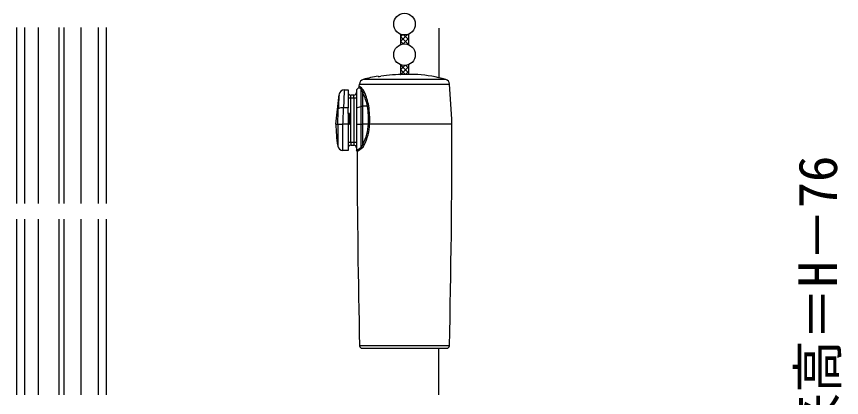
# Model space of a CAD drawing. Units: millimetres, scale not verified. Extents: x -525 to 525, y -783 to 779.
# Drawn here: x -250 to -93.7, y 139.8 to 212 of the extents above; entities that cross this region are included whole.
import ezdxf
from ezdxf.enums import TextEntityAlignment as Align

# ---------------------------------------------------------------- set-up
doc = ezdxf.new("R2010")
doc.units = ezdxf.units.MM
doc.header["$LTSCALE"] = 4
for name, color, linetype in [('0-4_YKK_12', 2, 'Continuous'), ('0-5_YKK_13', 4, 'Continuous'), ('0-7_YKK_D', 6, 'Continuous'), ('0-9_YSS_K', 3, 'Continuous')]:
    doc.layers.add(name, color=color, linetype=linetype)
doc.styles.add('ＭＳ ゴシック', font='')
doc.styles.get('ＭＳ ゴシック').set_extended_font_data('MS Gothic')

msp = doc.modelspace()

# ---------------------------------------------------------------- linework, layer by layer
at = {"layer": '0-4_YKK_12'}
for p, q in [((-250, 209.895), (-250, 176.55)), ((-248.5, 209.895), (-248.5, 176.55)), ((-245.9, 209.895), (-245.9, 176.55)), ((-241.95, 209.895), (-241.95, 176.55)), ((-241.05, 209.895), (-241.05, 176.55)), ((-237.8, 209.895), (-237.8, 176.55)), ((-234.5, 209.895), (-234.5, 176.55)), ((-233.003, 209.895), (-233.003, 176.55)), ((-250, 173.562), (-250, 140.3)), ((-248.5, 173.562), (-248.5, 140.3)), ((-245.9, 173.562), (-245.9, 140.3)), ((-241.95, 173.562), (-241.95, 140.3)), ((-241.05, 173.562), (-241.05, 140.3)), ((-237.8, 173.562), (-237.8, 140.3)), ((-234.5, 173.562), (-234.5, 140.3)), ((-233.003, 173.562), (-233.003, 140.3))]:
    msp.add_line(p, q, dxfattribs=at)
at = {"layer": '0-5_YKK_13'}
for p, q in [((-177.226, 208.642), (-177.226, 206.658)), ((-177.226, 207.247), (-175.887, 208.587)), ((-177.226, 208.145), (-176.839, 208.532)), ((-177.226, 208.201), (-175.726, 206.701)), ((-176.634, 208.506), (-175.726, 207.599)), ((-175.833, 208.604), (-175.726, 208.497)), ((-175.726, 208.642), (-175.726, 206.658)), ((-177.226, 207.303), (-176.71, 206.787)), ((-176.801, 206.774), (-175.726, 207.849)), ((-175.947, 206.73), (-175.726, 206.951)), ((-177.226, 202.842), (-177.226, 200.991)), ((-177.226, 202.757), (-177.164, 202.819)), ((-177.226, 202.813), (-175.726, 201.313)), ((-177.226, 201.859), (-176.383, 202.702)), ((-177.226, 201.915), (-176.305, 200.993)), ((-177.196, 200.991), (-175.726, 202.461)), ((-176.23, 202.715), (-175.726, 202.211)), ((-175.726, 202.842), (-175.726, 201)), ((-181.476, 200.617), (-181.476, 200.685)), ((-177.226, 201.017), (-177.201, 200.991)), ((-173.976, 201), (-176.476, 201)), ((-176.297, 200.992), (-175.726, 201.563)), ((-185.052, 198.733), (-185.022, 199.172)), ((-185.022, 199.172), (-167.931, 199.172)), ((-168.668, 200.07), (-184.285, 200.07)), ((-189.476, 191.604), (-188.874, 197.198)), ((-187.879, 198.104), (-187.176, 198.104)), ((-187.176, 198.104), (-187.176, 194.684)), ((-186.676, 196.604), (-186.676, 197.104)), ((-186.076, 197.104), (-186.676, 197.104)), ((-186.076, 196.604), (-186.076, 197.104)), ((-185.576, 198.104), (-185.139, 198.542)), ((-185.576, 198.104), (-185.576, 194.684)), ((-184.723, 198.295), (-184.723, 194.923)), ((-184.369, 194.964), (-184.369, 197.487)), ((-187.176, 196.604), (-186.676, 196.604)), ((-186.676, 188.104), (-186.676, 196.604)), ((-186.676, 196.604), (-186.076, 196.604)), ((-186.076, 196.604), (-185.576, 196.604)), ((-185.576, 194.684), (-184.723, 194.923)), ((-185.576, 194.684), (-185.576, 191.604)), ((-184.723, 194.923), (-184.723, 191.604)), ((-183.492, 194.964), (-184.369, 194.964)), ((-184.369, 191.604), (-184.369, 194.964)), ((-187.176, 193.604), (-187.176, 191.604)), ((-189.476, 191.604), (-189.131, 191.604)), ((-189.131, 191.604), (-189.131, 191.604)), ((-189.131, 191.604), (-189.131, 187.439)), ((-188.144, 191.6), (-188.143, 191.604)), ((-188.144, 186.604), (-188.144, 191.6)), ((-187.176, 191.604), (-188.143, 191.604)), ((-187.176, 191.604), (-187.176, 186.604)), ((-185.576, 191.604), (-184.723, 191.604)), ((-185.576, 191.604), (-185.576, 186.604)), ((-184.723, 191.604), (-184.369, 191.604)), ((-184.723, 191.604), (-184.723, 187.082)), ((-183.317, 191.604), (-184.369, 191.604)), ((-184.369, 187.845), (-184.369, 191.604)), ((-183.317, 191.604), (-183.097, 191.604)), ((-167.476, 191.604), (-183.097, 191.604)), ((-186.676, 188.104), (-187.176, 188.104)), ((-186.676, 188.104), (-186.676, 187.604)), ((-186.676, 187.604), (-186.076, 187.604)), ((-186.076, 188.104), (-186.076, 187.604)), ((-185.576, 188.104), (-186.076, 188.104)), ((-187.176, 186.604), (-188.144, 186.604)), ((-185.556, 186.584), (-185.576, 186.604)), ((-167.965, 149.593), (-184.988, 149.593)), ((-184.488, 149.104), (-168.465, 149.104))]:
    msp.add_line(p, q, dxfattribs=at)
for points in [[(-184.65, 198.462), (-184.945, 198.656), (-185.024, 198.713), (-185.052, 198.734), (-185.051, 198.733)], [(-185.138, 198.541), (-185.139, 198.542), (-185.112, 198.524), (-185.035, 198.475), (-184.904, 198.396), (-184.723, 198.295)], [(-184.723, 198.295), (-184.565, 198.007), (-184.369, 197.487)], [(-186.076, 196.604), (-186.076, 188.104), (-186.676, 188.104)], [(-188.986, 195.255), (-188.993, 195.067), (-189.016, 194.47)], [(-187.176, 193.604), (-187.176, 194.684), (-188.022, 194.684)], [(-187.176, 191.604), (-186.876, 191.604), (-186.876, 193.604), (-187.176, 193.604)], [(-184.369, 187.845), (-184.565, 187.348), (-184.723, 187.082)], [(-184.723, 187.082), (-185.006, 186.936), (-185.235, 186.8), (-185.408, 186.687), (-185.517, 186.612), (-185.556, 186.585), (-185.552, 186.588)], [(-185.465, 186.376), (-185.468, 186.374), (-185.431, 186.404), (-185.332, 186.481), (-185.172, 186.6), (-184.948, 186.751), (-184.662, 186.919)]]:
    msp.add_lwpolyline(points, dxfattribs=at)
for centre in [(-176.476, 210.55), (-176.476, 204.75)]:
    msp.add_circle(centre, 2.05, dxfattribs=at)
for centre, radius, start, end in [((-176.476, 171.104), 30, 99.59407, 105.08664), ((-181.405, 202.748), 2.132, 268.08066, 281.59628), ((-176.476, 171.104), 29.896, 90, 98.65727), ((-176.476, 171.104), 30, 74.91336, 85.21981), ((-185.351, 198.754), 0.3, 315.0979, 356.08699), ((-184.024, 199.105), 1, 105.08664, 176.13121), ((-168.928, 199.105), 1, 3.86879, 74.91336), ((-666.791, 165.436), 500, 3, 3.86879), ((-149.292, 193.943), 39.715, 175.2981, 178.10674), ((-187.884, 197.108), 0.993, 89.78669, 171.37531), ((-104.516, 192.891), 83.525, 176.43261, 178.76977), ((-186.676, 197.604), 0.5, 180, 270), ((-186.076, 197.604), 0.5, 270, 0), ((-184.965, 198.499), 0.317, 319.82581, 353.2347), ((-185.873, 197.025), 1.887, 20.43392, 49.59767), ((-184.45, 197.872), 0.392, 281.81457, 331.4072), ((-192.475, 193.257), 9.144, 10.76461, 27.56232), ((-193.296, 193.302), 10.182, 9.77589, 25.49037), ((-433.271, 202.762), 244.395, 357.38327, 358.05567), ((-188.273, 193.435), 1.274, 78.62238, 125.68459), ((-462.111, 203.887), 274.243, 357.43298, 358.07696), ((-184.389, 193.591), 1.373, 89.16916, 104.06203), ((-183.6, 195.772), 0.815, 277.55365, 294.48996), ((-197.181, 192.569), 13.896, 356.0829, 9.92597), ((-198.12, 192.597), 15.056, 356.21989, 9.30203), ((-164.226, 191.604), 25.25, 180, 189.49424), ((-188.616, 197.059), 5.479, 264.61081, 274.93912), ((-191.463, 191.857), 8.149, 330.51023, 358.22402), ((-192.058, 191.811), 8.964, 332.39787, 358.6776), ((-196.159, 191.604), 12.842, 0, 0.06834), ((-183.746, 183.847), 7.784, 85.21078, 86.83674), ((-1973.976, 191.604), 1806.5, 358.66742, 0), ((-186.676, 187.104), 0.5, 90, 180), ((-186.076, 187.104), 0.5, 0, 90), ((-185.727, 188.28), 1.728, 308.05524, 338.92488), ((-184.488, 187.417), 0.445, 32.84838, 74.50016), ((-188.144, 187.604), 1, 189.49424, 270), ((-185.769, 186.373), 0.3, 0.59396, 44.70299), ((1621.024, 191.604), 1806.5, 180.16582, 181.33258), ((-184.994, 186.888), 0.333, 5.33754, 35.61), ((-184.488, 149.604), 0.5, 181.33258, 270), ((-168.465, 149.604), 0.5, 270, 358.66742)]:
    msp.add_arc(centre, radius, start, end, dxfattribs=at)
at = {"layer": '0-9_YSS_K'}
for p, q in [((-170, 209.8), (-170, 200.397)), ((-170, 140.3), (-170, 149.104))]:
    msp.add_line(p, q, dxfattribs=at)

# ---------------------------------------------------------------- texts
at = {"layer": '0-7_YKK_D', "style": 'ＭＳ ゴシック'}
msp.add_text('網戸出来高＝H－76', height=7.331, rotation=90, dxfattribs=at).set_placement((-92.307, 100.651), align=Align.BOTTOM_LEFT)

doc.saveas('drawing.dxf')
